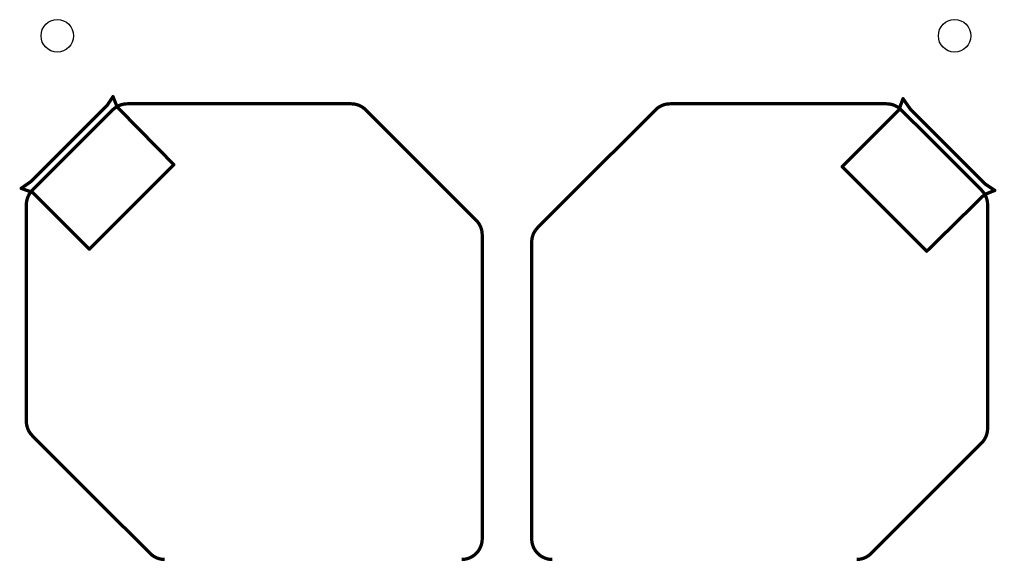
# Model space of a CAD drawing. Extents: x -0.5 to 59.7, y -5.4 to 61.3.
# Drawn here: x -0.4 to 59.7, y 28.3 to 61.3 of the extents above; entities that cross this region are included whole.
import ezdxf

# ---------------------------------------------------------------- set-up
doc = ezdxf.new("R2010")
doc.units = 0
doc.layers.add('20', color=213, linetype='CONTINUOUS')
doc.layers.add('21', color=253, linetype='CONTINUOUS')

msp = doc.modelspace()

# ---------------------------------------------------------------- linework, layer by layer
at = {"layer": '20'}
for points, const_width in [([(6.2184, 56.134, 0.1989), (5.3204, 55.762)], 0.2032), ([(6.2184, 56.1848, 1), (6.2184, 56.0832)], 0.1016), ([(6.2184, 56.0832, 1), (6.2184, 56.1848)], 0.1016), ([(20.8945, 55.762, 0.1989), (19.9965, 56.134)], 0.2032), ([(19.9965, 56.1848, 1), (19.9965, 56.0832)], 0.1016), ([(19.9965, 56.0832, 1), (19.9965, 56.1848)], 0.1016), ([(39.634, 56.134, 0.1989), (38.736, 55.762)], 0.2032), ([(39.634, 56.1848, 1), (39.634, 56.0832)], 0.1016), ([(39.634, 56.0832, 1), (39.634, 56.1848)], 0.1016), ([(53.8616, 55.762, 0.1989), (52.9636, 56.134)], 0.2032), ([(52.9636, 56.1848, 1), (52.9636, 56.0832)], 0.1016), ([(52.9636, 56.0832, 1), (52.9636, 56.1848)], 0.1016), ([(5.2845, 55.7979, 1), (5.3563, 55.7261)], 0.1016), ([(5.3563, 55.7261, 1), (5.2845, 55.7979)], 0.1016), ([(20.9304, 55.7979, 1), (20.8586, 55.7261)], 0.1016), ([(20.8586, 55.7261, 1), (20.9304, 55.7979)], 0.1016), ([(38.7, 55.7979, 1), (38.7719, 55.7261)], 0.1016), ([(38.7719, 55.7261, 1), (38.7, 55.7979)], 0.1016), ([(53.8975, 55.7979, 1), (53.8257, 55.7261)], 0.1016), ([(53.8257, 55.7261, 1), (53.8975, 55.7979)], 0.1016), ([(0.372, 50.8136, 0.1989), (0, 49.9156)], 0.2032), ([(0.3361, 50.8495, 1), (0.4079, 50.7777)], 0.1016), ([(0.4079, 50.7777, 1), (0.3361, 50.8495)], 0.1016), ([(59.182, 49.9156, 0.1989), (58.81, 50.8136)], 0.2032), ([(58.8459, 50.8495, 1), (58.7741, 50.7777)], 0.1016), ([(58.7741, 50.7777, 1), (58.8459, 50.8495)], 0.1016), ([(0.0508, 49.9156, 1), (-0.0508, 49.9156)], 0.1016), ([(-0.0508, 49.9156, 1), (0.0508, 49.9156)], 0.1016), ([(59.2328, 49.9156, 1), (59.1312, 49.9156)], 0.1016), ([(59.1312, 49.9156, 1), (59.2328, 49.9156)], 0.1016), ([(28.067, 48.0635, 0.1989), (27.695, 48.9615)], 0.2032), ([(27.7309, 48.9974, 1), (27.6591, 48.9256)], 0.1016), ([(27.6591, 48.9256, 1), (27.7309, 48.9974)], 0.1016), ([(28.1178, 48.0635, 1), (28.0162, 48.0635)], 0.1016), ([(31.487, 48.513, 0.1989), (31.115, 47.615)], 0.2032), ([(31.4511, 48.549, 1), (31.5229, 48.4771)], 0.1016), ([(31.5229, 48.4771, 1), (31.4511, 48.549)], 0.1016), ([(28.0162, 48.0635, 1), (28.1178, 48.0635)], 0.1016), ([(31.1658, 47.615, 1), (31.0642, 47.615)], 0.1016), ([(31.0642, 47.615, 1), (31.1658, 47.615)], 0.1016), ([(0, 36.586, 0.1989), (0.372, 35.688)], 0.2032), ([(0.0508, 36.586, 1), (-0.0508, 36.586)], 0.1016), ([(-0.0508, 36.586, 1), (0.0508, 36.586)], 0.1016), ([(58.81, 35.2395, 0.1989), (59.182, 36.1375)], 0.2032), ([(59.2328, 36.1375, 1), (59.1312, 36.1375)], 0.1016), ([(59.1312, 36.1375, 1), (59.2328, 36.1375)], 0.1016), ([(0.4079, 35.7239, 1), (0.3361, 35.652)], 0.1016), ([(0.3361, 35.652, 1), (0.4079, 35.7239)], 0.1016), ([(58.7741, 35.2754, 1), (58.8459, 35.2036)], 0.1016), ([(58.8459, 35.2036, 1), (58.7741, 35.2754)], 0.1016), ([(26.797, 28.067, 0.4142), (28.067, 29.337)], 0.2032), ([(28.1178, 29.337, 1), (28.0162, 29.337)], 0.1016), ([(28.0162, 29.337, 1), (28.1178, 29.337)], 0.1016), ([(31.115, 29.337, 0.4142), (32.385, 28.067)], 0.2032), ([(31.1658, 29.337, 1), (31.0642, 29.337)], 0.1016), ([(31.0642, 29.337, 1), (31.1658, 29.337)], 0.1016), ([(7.6569, 28.4749, 1), (7.585, 28.4031)], 0.1016), ([(7.621, 28.439, 0.1989), (8.519, 28.067)], 0.2032), ([(7.585, 28.4031, 1), (7.6569, 28.4749)], 0.1016), ([(51.1115, 28.067, 0.1989), (52.0095, 28.439)], 0.2032), ([(51.9736, 28.4749, 1), (52.0454, 28.4031)], 0.1016), ([(52.0454, 28.4031, 1), (51.9736, 28.4749)], 0.1016)]:
    msp.add_lwpolyline(points, format="xyb", dxfattribs=dict(at, const_width=const_width))
at = {"layer": '20', "const_width": 0.2032}
for points in [[(19.9965, 56.134), (6.2184, 56.134)], [(52.9636, 56.134), (39.634, 56.134)], [(5.3204, 55.762), (0.372, 50.8136)], [(27.695, 48.9615), (20.8945, 55.762)], [(38.736, 55.762), (31.487, 48.513)], [(58.81, 50.8136), (53.8616, 55.762)], [(0, 49.9156), (0, 36.586)], [(59.182, 36.1375), (59.182, 49.9156)], [(28.067, 48.0635), (28.067, 29.337)], [(31.115, 47.615), (31.115, 29.337)], [(0.372, 35.688), (7.621, 28.439)], [(52.0095, 28.439), (58.81, 35.2395)]]:
    msp.add_lwpolyline(points, dxfattribs=at)
at = {"layer": '20'}
for centre in [(1.905, 60.325), (57.15, 60.325)]:
    msp.add_circle(centre, 1, dxfattribs=at)
at = {"layer": '21', "const_width": 0.2032}
for points in [[(4.953, 56.007), (5.334, 56.5785)], [(5.334, 56.5785), (5.588, 55.9435)], [(53.721, 55.753), (53.975, 56.4515)], [(53.975, 56.4515), (54.4195, 55.8165)], [(0.3175, 51.3715), (4.953, 56.007)], [(5.588, 55.9435), (9.0805, 52.3875)], [(50.2285, 52.2605), (53.721, 55.753)], [(54.4195, 55.8165), (59.055, 51.181)], [(9.0805, 52.3875), (3.8735, 47.1805)], [(55.4355, 47.0535), (50.2285, 52.2605)], [(-0.3175, 50.927), (0.3175, 51.3715)], [(59.055, 51.181), (59.6265, 50.8)], [(0.381, 50.673), (-0.3175, 50.927)], [(3.8735, 47.1805), (0.381, 50.673)], [(58.9915, 50.546), (55.4355, 47.0535)], [(59.6265, 50.8), (58.9915, 50.546)]]:
    msp.add_lwpolyline(points, dxfattribs=at)
at = {"layer": '21', "const_width": 0.1016}
for points in [[(5.3812, 56.5974, 1), (5.2868, 56.5596)], [(5.3763, 56.5503, 1), (5.2917, 56.6067)], [(54.0166, 56.4806, 1), (53.9334, 56.4224)], [(54.0227, 56.4341, 1), (53.9273, 56.4689)], [(4.9107, 56.0352, 1), (4.9953, 55.9788)], [(4.9889, 55.9711, 1), (4.9171, 56.0429)], [(5.6242, 55.9791, 1), (5.5518, 55.9079)], [(5.5408, 55.9246, 1), (5.6352, 55.9624)], [(53.6733, 55.7704, 1), (53.7687, 55.7356)], [(53.7569, 55.7171, 1), (53.6851, 55.7889)], [(54.4554, 55.8524, 1), (54.3836, 55.7806)], [(54.3779, 55.7874, 1), (54.4611, 55.8456)], [(9.0443, 52.3519, 1), (9.1167, 52.4231)], [(9.1164, 52.3516, 1), (9.0446, 52.4234)], [(50.2644, 52.2964, 1), (50.1926, 52.2246)], [(50.1926, 52.2964, 1), (50.2644, 52.2246)], [(0.2816, 51.4074, 1), (0.3534, 51.3356)], [(0.3466, 51.3299, 1), (0.2884, 51.4131)], [(59.0832, 51.2233, 1), (59.0268, 51.1387)], [(59.0191, 51.1451, 1), (59.0909, 51.2169)], [(-0.3001, 50.9747, 1), (-0.3349, 50.8793)], [(-0.3466, 50.9686, 1), (-0.2884, 50.8854)], [(0.4169, 50.7089, 1), (0.3451, 50.6371)], [(0.3636, 50.6253, 1), (0.3984, 50.7207)], [(58.9726, 50.5932, 1), (59.0104, 50.4988)], [(59.0271, 50.5098, 1), (58.9559, 50.5822)], [(59.5983, 50.7577, 1), (59.6547, 50.8423)], [(59.6454, 50.7528, 1), (59.6076, 50.8472)], [(3.8376, 47.2164, 1), (3.9094, 47.1446)], [(3.8376, 47.1446, 1), (3.9094, 47.2164)], [(55.3999, 47.0897, 1), (55.4711, 47.0173)], [(55.3996, 47.0176, 1), (55.4714, 47.0894)]]:
    msp.add_lwpolyline(points, format="xyb", dxfattribs=at)

doc.saveas('drawing.dxf')
